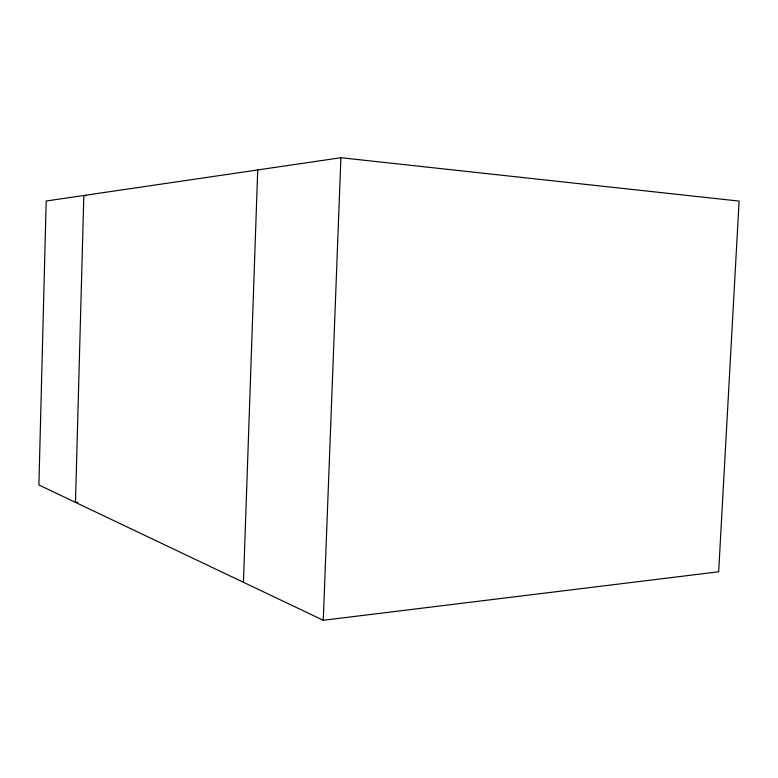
<?xml version="1.0" encoding="UTF-8"?>
<svg xmlns="http://www.w3.org/2000/svg" width="778" height="778" viewBox="0 0 778 778"><rect width="100%" height="100%" fill="white"/><g stroke="black" fill="none" stroke-linecap="round" stroke-linejoin="round"><path stroke-width="1.17" d="M243.446 582.304L257.722 169.944M323.269 620.28L340.91 157.72L739.1 201.094L718.668 571.781L323.269 620.28L38.9 484.976L46.194 201.016L340.91 157.72M77.897 502.238L75.476 502.374L83.839 195.492L86.261 195.677"/></g></svg>
